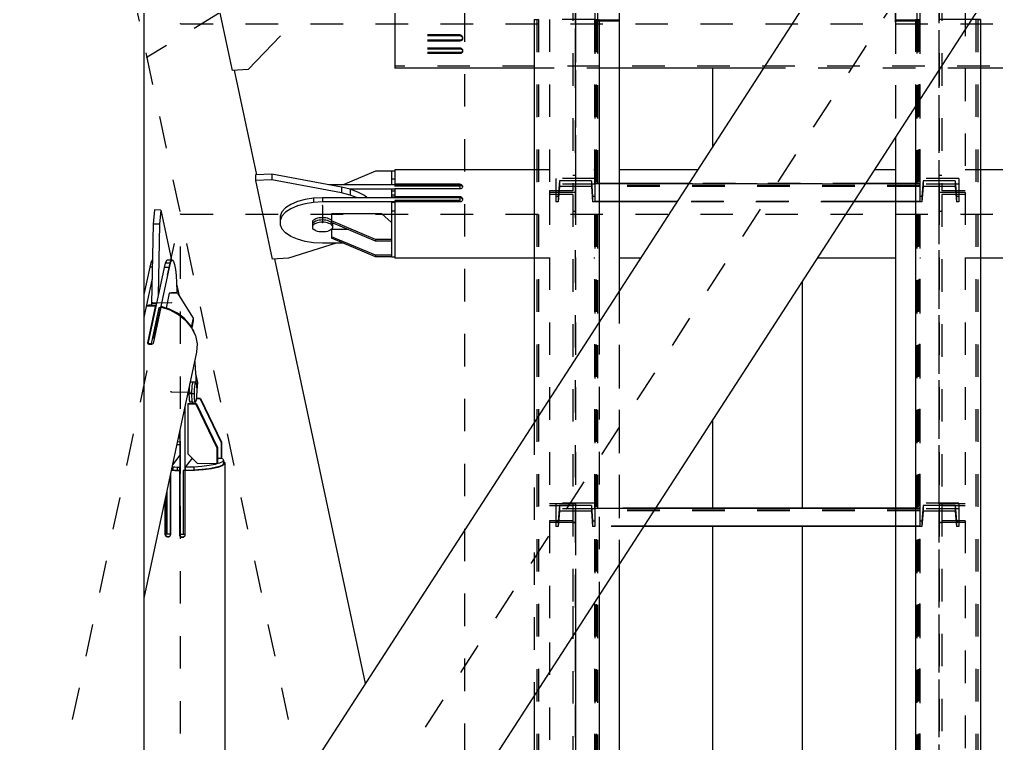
# Model space of a CAD drawing. Header units: millimetres. Extents: x 149919 to 150445, y 136651 to 136866.
# Drawn here: x 150260.593 to 150263.599, y 136703.645 to 136705.875 of the extents above; entities that cross this region are included whole.
import ezdxf

# ---------------------------------------------------------------- set-up
doc = ezdxf.new("R2010")
doc.units = ezdxf.units.MM
doc.header["$LTSCALE"] = 0.25
for name, pattern in [('CENTER', [50.8, 31.75, -6.35, 6.35, -6.35]), ('XKITLINE00', [0]), ('XKITLINE02', [4, 2, -2]), ('XKITLINE03', [6, 3, -1, 1, -1])]:
    doc.linetypes.add(name, pattern=pattern)

# ---------------------------------------------------------------- blocks, each defined once
blk = doc.blocks.new('çatıı')
at = {"color": 8, "linetype": 'CENTER'}
for p, q in [((12015, 4763.35), (12015, 6431.43)), ((12015, 5080.27), (11840, 5900.27)), ((11840, 5080.27), (12370, 5900.27)), ((12349.38, 5803.7), (11917.19, 5538.56)), ((11840, 5080.27), (11927.5, 5490.27)), ((11927.5, 4670.27), (11927.5, 5490.27)), ((11927.5, 5490.27), (12282.5, 5490.27)), ((11971.16, 5492.9), (11971.16, 5487.65)), ((11918.7, 5463.07), (11924.65, 5462.94)), ((11924.52, 5435.54), (11930.47, 5435.41))]:
    blk.add_line(p, q, dxfattribs=at)
at = {"color": 1, "linetype": 'XKITLINE03'}
for p, q in [((12049, 5537.38), (12049, 6234.33)), ((12055, 6234.33), (12055, 5549.66)), ((12147.48, 5549.66), (12147.48, 6234.33)), ((12049, 5614.55), (12049, 5496.92)), ((12160.98, 5496.92), (12160.98, 5614.55)), ((12049, 4289.12), (12049, 5553.53)), ((12160.98, 4289.11), (12160.98, 5553.53)), ((11927.5, 5548.87), (12282.5, 5548.87)), ((12054.98, 5549.66), (12055.01, 4280.28)), ((12154.98, 4280.28), (12154.98, 5549.66)), ((12055, 5499.49), (12055, 5501.19)), ((12055, 5499.67), (12154.98, 5499.67)), ((12154.98, 5501.19), (12154.98, 5499.49)), ((12049, 5496.92), (12049, 5401.04)), ((12160.98, 5401.04), (12160.98, 5496.92)), ((12055, 5399.5), (12055, 5401.2)), ((12154.98, 5401.2), (12154.98, 5399.5)), ((12055, 5399.68), (12154.98, 5399.68)), ((12049, 5395.23), (12049, 5296.94)), ((12160.98, 5296.94), (12160.98, 5395.23))]:
    blk.add_line(p, q, dxfattribs=at)
at = {"color": 116, "linetype": 'XKITLINE02', "true_color": 0x136734}
for p, q in [((12055, 6234.33), (12055, 5549.66)), ((12055.85, 6234.33), (12055.85, 5549.66)), ((12147.48, 6234.33), (12147.48, 5549.66)), ((12154.13, 6234.33), (12154.13, 5549.66)), ((12154.98, 6234.33), (12154.98, 5549.66)), ((12048.2, 5619.79), (12048.2, 5497.45)), ((12160.98, 5619.79), (12160.98, 5496.92)), ((12161.78, 5619.79), (12161.78, 5497.45)), ((12168.98, 5615.08), (12168.98, 5496.92)), ((12049, 5606.93), (12049, 5496.92)), ((11993.46, 5556.4), (11993.46, 5549.66)), ((11993.46, 5549.66), (11993.46, 5549.63)), ((11993.46, 5549.63), (11993.46, 5543.9)), ((12037.15, 5550.14), (12036.3, 5550.14)), ((12037.68, 5550.18), (12037.15, 5550.14)), ((12037.15, 5550.14), (12037.15, 4298.1)), ((12037.68, 5550.18), (12037.68, 4297.66)), ((12054.92, 5550.18), (12037.68, 5550.18)), ((12041, 5550.19), (12041, 5496.92)), ((12054.92, 5550.18), (12054.92, 4280.33)), ((12055.45, 5550.14), (12054.92, 5550.18)), ((12054.99, 5549.97), (12054.98, 5549.66)), ((12062.48, 5549.66), (12054.98, 5549.66)), ((12054.98, 5549.66), (12055.01, 4280.28)), ((12056.3, 5549.97), (12054.99, 5549.97)), ((12054.99, 5549.97), (12055.02, 4280.58)), ((12062.5, 5549.66), (12055, 5549.66)), ((12055.45, 5550.14), (12055.45, 4279.7)), ((12056.3, 5550.14), (12055.45, 5550.14)), ((12055.84, 5549.94), (12055.83, 5549.68)), ((12062.48, 5549.67), (12055.83, 5549.68)), ((12055.83, 5549.68), (12055.86, 4280.3)), ((12062.49, 5549.95), (12055.84, 5549.94)), ((12055.84, 5549.94), (12055.87, 4280.56)), ((12062.48, 5549.67), (12062.48, 5549.66)), ((12062.48, 5549.67), (12062.51, 4280.29)), ((12062.48, 5549.66), (12062.51, 4280.28)), ((12062.49, 5549.97), (12062.49, 5549.95)), ((12062.49, 5549.95), (12062.52, 4280.57)), ((12147.48, 5549.96), (12147.48, 4280.57)), ((12147.48, 5549.96), (12147.48, 5513.93)), ((12154.98, 5549.96), (12147.48, 5549.96)), ((12154.13, 5549.94), (12147.48, 5549.95)), ((12154.13, 5549.68), (12147.48, 5549.67)), ((12147.48, 5549.67), (12147.48, 4280.28)), ((12154.98, 5549.66), (12147.48, 5549.66)), ((12154.98, 5549.66), (12147.48, 5549.66)), ((12153.68, 5550.19), (12153.68, 4278.85)), ((12153.68, 5550.19), (12153.68, 5523.52)), ((12170.92, 5550.19), (12153.68, 5550.19)), ((12154.53, 5550.14), (12153.68, 5550.14)), ((12154.13, 5549.94), (12154.13, 4280.56)), ((12154.13, 5549.94), (12154.13, 5549.68)), ((12154.13, 5549.68), (12154.13, 4280.3)), ((12155.06, 5550.18), (12154.53, 5550.14)), ((12154.53, 5550.14), (12154.53, 4279.7)), ((12154.98, 5549.96), (12154.98, 4280.58)), ((12154.98, 5549.96), (12154.98, 5549.66)), ((12154.98, 5549.66), (12154.98, 4280.28)), ((12155.06, 5550.18), (12155.06, 4280.34)), ((12172.3, 5550.18), (12155.06, 5550.18)), ((12172.3, 5550.18), (12172.3, 4297.68)), ((12172.83, 5550.14), (12172.3, 5550.18)), ((12172.83, 5550.14), (12172.83, 4298.1)), ((12173.68, 5550.14), (12172.83, 5550.14)), ((12013.46, 5545.44), (11993.46, 5545.44)), ((12013.46, 5545.13), (11993.46, 5545.13)), ((12013.72, 5545.39), (12013.46, 5545.44)), ((12013.46, 5545.44), (12013.46, 5545.13)), ((12013.72, 5545.06), (12013.46, 5545.13)), ((12013.96, 5545.27), (12013.72, 5545.39)), ((12013.96, 5544.97), (12013.72, 5545.06)), ((12013.96, 5545.27), (12013.99, 5545.23)), ((12014.14, 5544.8), (12013.96, 5544.97)), ((12014.14, 5545.09), (12013.99, 5545.23)), ((12014.14, 5545.09), (12014.27, 5544.87)), ((12014.14, 5544.8), (12014.27, 5544.58)), ((12014.27, 5544.38), (12014.14, 5544.16)), ((12014.27, 5544.87), (12014.31, 5544.62)), ((12014.31, 5544.62), (12014.27, 5544.38)), ((12014.27, 5544.58), (12014.31, 5544.33)), ((12014.31, 5544.62), (12014.31, 5544.33)), ((11993.46, 5543.9), (11993.46, 5535.76)), ((12013.46, 5543.83), (11993.46, 5543.83)), ((12013.46, 5543.54), (11993.46, 5543.54)), ((12013.46, 5541.39), (11993.46, 5541.39)), ((12013.72, 5543.87), (12013.46, 5543.83)), ((12013.46, 5543.83), (12013.46, 5543.54)), ((12013.72, 5543.58), (12013.46, 5543.54)), ((12013.72, 5541.35), (12013.46, 5541.39)), ((12013.46, 5541.39), (12013.46, 5541.1)), ((12013.96, 5543.99), (12013.72, 5543.87)), ((12013.72, 5543.87), (12013.72, 5543.58)), ((12013.96, 5543.69), (12013.72, 5543.58)), ((12014.14, 5544.16), (12013.96, 5543.99)), ((12014.14, 5543.87), (12013.96, 5543.69)), ((12014.27, 5544.09), (12014.14, 5543.87)), ((12014.31, 5544.33), (12014.27, 5544.09)), ((12013.46, 5541.1), (11993.46, 5541.1)), ((12013.46, 5540.02), (11993.46, 5540.02)), ((12013.46, 5539.71), (11993.46, 5539.71)), ((12013.72, 5541.06), (12013.46, 5541.1)), ((12013.72, 5540.05), (12013.46, 5540.02)), ((12013.46, 5540.02), (12013.46, 5539.71)), ((12013.72, 5539.75), (12013.46, 5539.71)), ((12013.96, 5541.25), (12013.72, 5541.35)), ((12013.72, 5541.35), (12013.72, 5541.06)), ((12013.96, 5540.96), (12013.72, 5541.06)), ((12013.96, 5540.13), (12013.72, 5540.05)), ((12013.96, 5539.83), (12013.72, 5539.75)), ((12014.14, 5541.1), (12013.96, 5541.25)), ((12014.14, 5540.81), (12013.96, 5540.96)), ((12013.99, 5540.15), (12013.96, 5540.13)), ((12014.14, 5539.99), (12013.96, 5539.83)), ((12014.14, 5540.28), (12013.99, 5540.15)), ((12014.14, 5541.1), (12014.27, 5540.91)), ((12014.14, 5540.81), (12014.27, 5540.61)), ((12014.27, 5540.47), (12014.14, 5540.28)), ((12014.27, 5540.18), (12014.14, 5539.99)), ((12014.27, 5540.91), (12014.31, 5540.69)), ((12014.31, 5540.69), (12014.27, 5540.47)), ((12014.27, 5540.61), (12014.31, 5540.4)), ((12014.31, 5540.4), (12014.27, 5540.18)), ((12014.31, 5540.69), (12014.31, 5540.4)), ((12216.53, 5535.84), (11993.46, 5535.84)), ((11993.46, 5535.76), (11993.46, 5535.24)), ((12062.49, 5535.24), (12036.3, 5535.24)), ((12173.68, 5535.24), (12106.86, 5535.24)), ((12043, 5501.19), (12043, 5499.49)), ((12043, 5501.19), (12043, 5495.69)), ((12055, 5501.19), (12043, 5501.19)), ((12043, 5499.49), (12043, 5493.99)), ((12055, 5499.49), (12043, 5499.49)), ((12044.07, 5500.49), (12043.68, 5495.69)), ((12044.07, 5500.49), (12044.07, 5498.79)), ((12053.94, 5500.49), (12044.07, 5500.49)), ((12049, 5502.17), (12048.2, 5502.17)), ((12053.94, 5500.49), (12053.94, 5498.79)), ((12053.94, 5500.49), (12054.32, 5495.69)), ((12055, 5501.19), (12055, 5499.49)), ((12055, 5501.19), (12055, 5495.69)), ((12055, 5499.67), (12055, 5493.99)), ((12062.49, 5499.67), (12055, 5499.67)), ((12154.98, 5499.49), (12055, 5499.49)), ((12055, 5499.49), (12055, 5493.99)), ((12138.27, 5499.67), (12083.87, 5499.67)), ((12154.98, 5499.67), (12147.48, 5499.67)), ((12154.98, 5501.19), (12154.98, 5493.99)), ((12166.98, 5501.19), (12154.98, 5501.19)), ((12154.98, 5499.67), (12154.98, 5493.99)), ((12166.98, 5499.49), (12154.98, 5499.49)), ((12156.05, 5500.49), (12155.66, 5495.69)), ((12165.92, 5500.49), (12156.05, 5500.49)), ((12156.05, 5500.49), (12156.05, 5498.79)), ((12161.78, 5502.17), (12160.98, 5502.17)), ((12165.92, 5500.49), (12166.3, 5495.69)), ((12165.92, 5500.49), (12165.92, 5498.79)), ((12166.98, 5501.19), (12166.98, 5493.99)), ((12048.2, 5497.45), (12041, 5497.45)), ((12041, 5497.45), (12041, 5496.92)), ((12041, 5496.92), (12041, 5496.33)), ((12049, 5496.92), (12041, 5496.92)), ((12041, 5496.92), (12041, 5400.45)), ((12049, 5496.92), (12041, 5496.92)), ((12048.2, 5496.33), (12041, 5496.33)), ((12044.07, 5498.79), (12043.68, 5493.99)), ((12053.94, 5498.79), (12044.07, 5498.79)), ((12048.2, 5496.33), (12048.2, 5491.03)), ((12048.2, 5496.33), (12048.2, 5395.16)), ((12049, 5496.92), (12049, 5491.03)), ((12049, 5496.92), (12049, 5395.16)), ((12053.94, 5498.79), (12054.32, 5493.99)), ((12154.98, 5498.96), (12055, 5498.96)), ((12154.98, 5498.81), (12055, 5498.81)), ((12156.05, 5498.79), (12155.66, 5493.99)), ((12165.92, 5498.79), (12156.05, 5498.79)), ((12160.98, 5496.92), (12160.98, 5395.15)), ((12168.98, 5496.92), (12160.98, 5496.92)), ((12168.98, 5496.92), (12160.98, 5496.92)), ((12168.98, 5497.45), (12161.78, 5497.45)), ((12161.78, 5496.33), (12161.78, 5395.15)), ((12168.98, 5496.33), (12161.78, 5496.33)), ((12165.92, 5498.79), (12166.3, 5493.99)), ((12168.98, 5496.92), (12168.98, 5400.45)), ((12043, 5495.69), (12043, 5493.99)), ((12043.68, 5495.69), (12043, 5495.69)), ((12043.68, 5493.99), (12043, 5493.99)), ((12043.68, 5495.69), (12043.68, 5493.99)), ((12054.32, 5495.69), (12054.32, 5493.99)), ((12055, 5495.69), (12054.32, 5495.69)), ((12055, 5493.99), (12054.32, 5493.99)), ((12055, 5495.69), (12055, 5493.99)), ((12062.49, 5494.17), (12055, 5494.17)), ((12062.49, 5494.16), (12055, 5494.16)), ((12062.49, 5494), (12055, 5494)), ((12062.49, 5493.99), (12055, 5493.99)), ((12134.59, 5493.99), (12080.2, 5493.99)), ((12134.6, 5494), (12080.21, 5494)), ((12134.71, 5494.16), (12080.31, 5494.16)), ((12134.71, 5494.17), (12080.32, 5494.17)), ((12154.98, 5494.17), (12147.48, 5494.17)), ((12154.98, 5494.16), (12147.48, 5494.16)), ((12154.98, 5494), (12147.48, 5494)), ((12154.98, 5493.99), (12147.48, 5493.99)), ((12155.66, 5495.69), (12154.98, 5495.69)), ((12155.66, 5493.99), (12154.98, 5493.99)), ((12155.66, 5495.69), (12155.66, 5493.99)), ((12166.98, 5495.69), (12166.3, 5495.69)), ((12166.3, 5495.69), (12166.3, 5493.99)), ((12166.98, 5493.99), (12166.3, 5493.99)), ((12049, 5491.03), (12048.2, 5491.03)), ((12161.78, 5491.03), (12160.98, 5491.03)), ((12062.49, 5466.59), (12062.49, 5382.43)), ((12056.3, 5457.02), (12056.3, 5372.86)), ((12036.3, 5426.07), (12036.3, 5341.91)), ((12049, 5401.04), (12041, 5401.04)), ((12048.2, 5400.45), (12041, 5400.45)), ((12043, 5401.2), (12043, 5399.5)), ((12043, 5401.2), (12043, 5395.7)), ((12055, 5401.2), (12043, 5401.2)), ((12044.07, 5400.5), (12043.68, 5395.7)), ((12044.07, 5400.5), (12044.07, 5398.8)), ((12053.94, 5400.5), (12044.07, 5400.5)), ((12049, 5400.97), (12048.2, 5400.97)), ((12048.2, 5400.97), (12048.2, 5369.47)), ((12049, 5400.97), (12049, 5296.94)), ((12053.94, 5400.5), (12053.94, 5398.8)), ((12053.94, 5400.5), (12054.32, 5395.7)), ((12055, 5401.2), (12055, 5399.5)), ((12055, 5401.2), (12055, 5395.7)), ((12154.98, 5401.2), (12154.98, 5394)), ((12166.98, 5401.2), (12154.98, 5401.2)), ((12156.05, 5400.5), (12155.66, 5395.7)), ((12165.92, 5400.5), (12156.05, 5400.5)), ((12156.05, 5400.5), (12156.05, 5398.8)), ((12168.98, 5401.04), (12160.98, 5401.04)), ((12160.98, 5400.97), (12160.98, 5301.21)), ((12161.78, 5400.97), (12160.98, 5400.97)), ((12161.78, 5400.97), (12161.78, 5297.52)), ((12168.98, 5400.45), (12161.78, 5400.45)), ((12165.92, 5400.5), (12166.3, 5395.7)), ((12165.92, 5400.5), (12165.92, 5398.8)), ((12166.98, 5401.2), (12166.98, 5394)), ((12043, 5399.5), (12043, 5394)), ((12055, 5399.5), (12043, 5399.5)), ((12044.07, 5398.8), (12043.68, 5394)), ((12053.94, 5398.8), (12044.07, 5398.8)), ((12053.94, 5398.8), (12054.32, 5394)), ((12055, 5399.68), (12055, 5394)), ((12073.64, 5399.68), (12055, 5399.68)), ((12154.98, 5399.5), (12055, 5399.5)), ((12055, 5399.5), (12055, 5394)), ((12154.98, 5398.97), (12055, 5398.97)), ((12154.98, 5398.82), (12055, 5398.82)), ((12154.98, 5399.68), (12147.48, 5399.68)), ((12154.98, 5399.68), (12154.98, 5394)), ((12166.98, 5399.5), (12154.98, 5399.5)), ((12156.05, 5398.8), (12155.66, 5394)), ((12165.92, 5398.8), (12156.05, 5398.8)), ((12165.92, 5398.8), (12166.3, 5394)), ((12048.2, 5395.8), (12041, 5395.8)), ((12041, 5395.8), (12041, 5358.33)), ((12049, 5395.23), (12041, 5395.23)), ((12043, 5395.7), (12043, 5394)), ((12043.68, 5395.7), (12043, 5395.7)), ((12043.68, 5395.7), (12043.68, 5394)), ((12049, 5395.16), (12048.2, 5395.16)), ((12054.32, 5395.7), (12054.32, 5394)), ((12055, 5395.7), (12054.32, 5395.7)), ((12055, 5395.7), (12055, 5394)), ((12070.09, 5394.18), (12055, 5394.18)), ((12070.08, 5394.17), (12055, 5394.17)), ((12154.98, 5394.18), (12147.48, 5394.18)), ((12154.98, 5394.17), (12147.48, 5394.17)), ((12155.66, 5395.7), (12154.98, 5395.7)), ((12155.66, 5395.7), (12155.66, 5394)), ((12168.98, 5395.23), (12160.98, 5395.23)), ((12161.78, 5395.15), (12160.98, 5395.15)), ((12168.98, 5395.8), (12161.78, 5395.8)), ((12166.98, 5395.7), (12166.3, 5395.7)), ((12166.3, 5395.7), (12166.3, 5394)), ((12168.98, 5395.8), (12168.98, 5296.94)), ((12043.68, 5394), (12043, 5394)), ((12055, 5394), (12054.32, 5394)), ((12069.97, 5394.01), (12055, 5394.01)), ((12069.97, 5394), (12055, 5394)), ((12154.98, 5394.01), (12147.48, 5394.01)), ((12154.98, 5394), (12147.48, 5394)), ((12155.66, 5394), (12154.98, 5394)), ((12166.98, 5394), (12166.3, 5394)), ((12049, 5370.71), (12049, 5296.94)), ((12048.2, 5369.47), (12048.2, 5297.52)), ((12041, 5358.33), (12041, 5296.94))]:
    blk.add_line(p, q, dxfattribs=at)
at = {"color": 8, "linetype": 'XKITLINE00'}
for p, q in [((12223.93, 5716.37), (11947.78, 5289.11)), ((12262.38, 5691.7), (11986.23, 5264.45)), ((11916.2, 5629.8), (11916.2, 5284.49)), ((11936.11, 5568.34), (11943.33, 5534.54)), ((11958.29, 5545.21), (11948.3, 5534.79)), ((11948.3, 5534.79), (11943.33, 5534.54)), ((11943.98, 5534.57), (11950.86, 5502.33)), ((12091.2, 5535.24), (12091.2, 5511)), ((11955.55, 5502.57), (11950.58, 5502.32)), ((11950.58, 5502.32), (11950.58, 5500.57)), ((11977.04, 5498.53), (11955.55, 5502.57)), ((11955.55, 5502.57), (11955.55, 5500.82)), ((11987.46, 5503.44), (11977.53, 5499.26)), ((11992.46, 5503.44), (11987.46, 5503.44)), ((11993.46, 5503.52), (11992.46, 5503.52)), ((11992.46, 5503.52), (11992.46, 5502.39)), ((11992.46, 5502.39), (11992.46, 5499.26)), ((11993.46, 5503.9), (11993.46, 5499.26)), ((12041, 5503.9), (11993.46, 5503.9)), ((12054.99, 5503.9), (12054.72, 5503.9)), ((12086.6, 5503.9), (12062.49, 5503.9)), ((12147.48, 5503.9), (12141, 5503.9)), ((12155.27, 5503.9), (12154.98, 5503.9)), ((12216.53, 5503.9), (12168.98, 5503.9)), ((11955.55, 5500.82), (11950.58, 5500.57)), ((11950.58, 5500.57), (11955.73, 5476.42)), ((11977.04, 5496.78), (11955.55, 5500.82)), ((11993.46, 5501.04), (11992.46, 5501.04)), ((12013.46, 5499.43), (11993.46, 5499.43)), ((12013.72, 5499.39), (12013.46, 5499.43)), ((12013.46, 5499.43), (12013.46, 5499.13)), ((12013.96, 5499.31), (12013.72, 5499.39)), ((12014.14, 5499.15), (12013.96, 5499.31)), ((11993.46, 5499.26), (11973.16, 5499.26)), ((11979.71, 5497.89), (11977.04, 5498.53)), ((11977.04, 5498.53), (11977.04, 5496.78)), ((11979.71, 5496.14), (11977.04, 5496.78)), ((11993.46, 5497.95), (11979.46, 5497.95)), ((11982.09, 5497.02), (11979.71, 5497.89)), ((11979.71, 5497.89), (11979.71, 5496.14)), ((11984.11, 5495.95), (11982.09, 5497.02)), ((11992.46, 5497.89), (11992.46, 5496.71)), ((11993.46, 5497.89), (11992.46, 5497.89)), ((11993.46, 5497.31), (11992.46, 5497.31)), ((11992.46, 5496.71), (11992.46, 5495.32)), ((11993.46, 5499.26), (11993.46, 5498.86)), ((12013.46, 5499.13), (11993.46, 5499.13)), ((12013.46, 5498.86), (11993.46, 5498.86)), ((12013.46, 5498.05), (11993.46, 5498.05)), ((11993.46, 5498.05), (11993.46, 5496.9)), ((11993.46, 5496.9), (11993.46, 5495.32)), ((12013.72, 5499.1), (12013.46, 5499.13)), ((12013.46, 5499.13), (12013.46, 5498.05)), ((12013.72, 5498.08), (12013.46, 5498.05)), ((12013.96, 5499.01), (12013.72, 5499.1)), ((12013.96, 5498.18), (12013.72, 5498.08)), ((12013.99, 5498.99), (12013.96, 5499.01)), ((12014.14, 5498.34), (12013.96, 5498.18)), ((12014.14, 5498.86), (12013.99, 5498.99)), ((12014.14, 5499.15), (12014.27, 5498.96)), ((12014.14, 5498.86), (12014.27, 5498.67)), ((12014.27, 5498.53), (12014.14, 5498.34)), ((12014.27, 5498.96), (12014.31, 5498.75)), ((12014.31, 5498.75), (12014.27, 5498.53)), ((12014.27, 5498.67), (12014.28, 5498.6)), ((11963.46, 5494.11), (11961.42, 5493.22)), ((11965.83, 5494.77), (11963.46, 5494.11)), ((11965.83, 5493.46), (11963.46, 5492.8)), ((11968.43, 5495.18), (11965.83, 5494.77)), ((11968.43, 5493.87), (11965.83, 5493.46)), ((11971.16, 5495.32), (11968.43, 5495.18)), ((11968.43, 5495.18), (11968.43, 5493.87)), ((11971.16, 5494.01), (11968.43, 5493.87)), ((12013.46, 5495.32), (11971.16, 5495.32)), ((11971.16, 5495.32), (11971.16, 5494.01)), ((11993.46, 5494.01), (11971.16, 5494.01)), ((11981.94, 5495.32), (11979.71, 5496.14)), ((11984.92, 5495.32), (11984.11, 5495.95)), ((11993.46, 5496.08), (11992.46, 5496.08)), ((11993.46, 5495.45), (11992.46, 5495.45)), ((11992.46, 5493.82), (11992.46, 5488.43)), ((11993.46, 5493.82), (11992.46, 5493.82)), ((12013.46, 5495.6), (11993.46, 5495.6)), ((11993.46, 5495.45), (11993.46, 5495.32)), ((12013.46, 5494.41), (11993.46, 5494.41)), ((11993.46, 5494.41), (11993.46, 5494.01)), ((12013.46, 5494.01), (11993.46, 5494.01)), ((11993.46, 5494.01), (11993.46, 5476.65)), ((12013.46, 5495.6), (12013.46, 5495.32)), ((12013.72, 5495.56), (12013.46, 5495.6)), ((12013.46, 5495.32), (12013.46, 5494.01)), ((12013.72, 5495.27), (12013.46, 5495.31)), ((12013.72, 5494.08), (12013.46, 5494.01)), ((12013.72, 5495.56), (12013.72, 5495.27)), ((12013.96, 5495.45), (12013.72, 5495.56)), ((12013.96, 5495.16), (12013.72, 5495.27)), ((12013.96, 5494.17), (12013.72, 5494.08)), ((12014.14, 5495.28), (12013.96, 5495.45)), ((12014.14, 5494.98), (12013.96, 5495.16)), ((12014.14, 5494.35), (12013.96, 5494.17)), ((12014.14, 5495.28), (12014.27, 5495.05)), ((12014.14, 5494.98), (12014.27, 5494.76)), ((12014.27, 5494.57), (12014.14, 5494.35)), ((12014.27, 5495.05), (12014.31, 5494.81)), ((12014.31, 5494.81), (12014.27, 5494.57)), ((12014.27, 5494.76), (12014.28, 5494.67)), ((11919.47, 5491.56), (11919.06, 5487.19)), ((11921.45, 5491.52), (11919.47, 5491.56)), ((11921.45, 5491.52), (11921.04, 5487.14)), ((11921.45, 5491.52), (11924.72, 5476.04)), ((11958.7, 5490.93), (11958.13, 5489.63)), ((11959.81, 5492.14), (11958.7, 5490.93)), ((11959.81, 5490.83), (11958.7, 5489.62)), ((11961.42, 5493.22), (11959.81, 5492.14)), ((11961.42, 5491.91), (11959.81, 5490.83)), ((11963.46, 5492.8), (11961.42, 5491.91)), ((11989.46, 5490.32), (11973.96, 5490.32)), ((11973.96, 5490.32), (11973.96, 5487.65)), ((11992.46, 5487.7), (11989.46, 5490.32)), ((11993.46, 5491.14), (11992.46, 5491.14)), ((11958.13, 5489.63), (11958.13, 5486.99)), ((11958.7, 5489.62), (11958.13, 5488.32)), ((11968.1, 5487.91), (11968.06, 5487.65)), ((11968.06, 5487.65), (11968.06, 5486.95)), ((11968.24, 5488.17), (11968.1, 5487.91)), ((11968.24, 5487.47), (11968.1, 5487.21)), ((11968.24, 5487.47), (11968.1, 5487.21)), ((11968.47, 5488.4), (11968.24, 5488.17)), ((11968.47, 5487.7), (11968.24, 5487.47)), ((11968.47, 5487.7), (11968.24, 5487.47)), ((11968.78, 5488.62), (11968.47, 5488.4)), ((11968.78, 5487.92), (11968.47, 5487.7)), ((11968.78, 5487.92), (11968.47, 5487.7)), ((11969.16, 5488.8), (11968.78, 5488.62)), ((11969.16, 5488.11), (11968.78, 5487.92)), ((11969.16, 5488.11), (11968.78, 5487.92)), ((11969.16, 5487.41), (11968.78, 5487.22)), ((11969.61, 5488.96), (11969.16, 5488.8)), ((11969.61, 5488.26), (11969.16, 5488.11)), ((11969.61, 5488.26), (11969.16, 5488.11)), ((11969.61, 5487.56), (11969.16, 5487.41)), ((11970.1, 5489.07), (11969.61, 5488.96)), ((11970.1, 5488.37), (11969.61, 5488.26)), ((11970.1, 5488.37), (11969.61, 5488.26)), ((11970.1, 5487.67), (11969.61, 5487.56)), ((11970.62, 5489.13), (11970.1, 5489.07)), ((11970.62, 5488.43), (11970.1, 5488.37)), ((11970.62, 5488.43), (11970.1, 5488.37)), ((11970.62, 5487.74), (11970.1, 5487.67)), ((11971.16, 5489.16), (11970.62, 5489.13)), ((11971.16, 5488.46), (11970.62, 5488.43)), ((11971.16, 5488.46), (11970.62, 5488.43)), ((11971.16, 5487.76), (11970.62, 5487.74)), ((11971.7, 5489.13), (11971.16, 5489.16)), ((11971.16, 5489.16), (11971.16, 5488.46)), ((11971.16, 5488.46), (11971.16, 5487.76)), ((11971.7, 5488.43), (11971.16, 5488.46)), ((11971.7, 5488.43), (11971.16, 5488.46)), ((11971.7, 5487.74), (11971.16, 5487.76)), ((11972.22, 5489.07), (11971.7, 5489.13)), ((11972.22, 5488.37), (11971.7, 5488.43)), ((11972.22, 5488.37), (11971.7, 5488.43)), ((11972.22, 5487.67), (11971.7, 5487.74)), ((11972.71, 5488.96), (11972.22, 5489.07)), ((11972.71, 5488.26), (11972.22, 5488.37)), ((11972.71, 5488.26), (11972.22, 5488.37)), ((11972.71, 5487.56), (11972.22, 5487.67)), ((11973.15, 5488.8), (11972.71, 5488.96)), ((11973.15, 5488.11), (11972.71, 5488.26)), ((11973.15, 5488.11), (11972.71, 5488.26)), ((11973.15, 5487.41), (11972.71, 5487.56)), ((11973.53, 5488.62), (11973.15, 5488.8)), ((11973.53, 5487.92), (11973.15, 5488.11)), ((11973.53, 5487.92), (11973.15, 5488.11)), ((11973.53, 5487.22), (11973.15, 5487.41)), ((11973.84, 5488.4), (11973.53, 5488.62)), ((11973.84, 5487.7), (11973.53, 5487.92)), ((11973.84, 5487.7), (11973.53, 5487.92)), ((11973.84, 5488.4), (11973.96, 5488.28)), ((11973.84, 5487.7), (11974.07, 5487.47)), ((11973.84, 5487.7), (11974.07, 5487.47)), ((11987.46, 5482.45), (11973.96, 5488.14)), ((11987.46, 5481.97), (11973.96, 5487.65)), ((11974.07, 5487.47), (11974.21, 5487.21)), ((11974.07, 5487.47), (11974.21, 5487.21)), ((11974.26, 5487.52), (11974.26, 5486.95)), ((11992.46, 5488.43), (11992.46, 5482.47)), ((11919.06, 5487.19), (11918.59, 5462.76)), ((11921.04, 5487.14), (11919.06, 5487.19)), ((11921.04, 5487.14), (11920.62, 5465.21)), ((11958.13, 5486.99), (11958.7, 5485.69)), ((11958.7, 5485.69), (11959.81, 5484.47)), ((11961.42, 5483.4), (11959.81, 5484.47)), ((11968.1, 5487.21), (11968.06, 5486.95)), ((11968.1, 5487.21), (11968.06, 5486.95)), ((11968.06, 5486.95), (11968.06, 5486.25)), ((11968.1, 5486.51), (11968.06, 5486.25)), ((11968.06, 5486.25), (11968.1, 5485.99)), ((11968.24, 5486.77), (11968.1, 5486.51)), ((11968.1, 5485.99), (11968.24, 5485.74)), ((11968.47, 5487.01), (11968.24, 5486.77)), ((11968.24, 5485.74), (11968.47, 5485.5)), ((11968.78, 5487.22), (11968.47, 5487.01)), ((11968.78, 5485.29), (11968.47, 5485.5)), ((11969.16, 5485.1), (11968.78, 5485.29)), ((11969.61, 5484.95), (11969.16, 5485.1)), ((11970.1, 5484.84), (11969.61, 5484.95)), ((11970.62, 5484.77), (11970.1, 5484.84)), ((11971.16, 5484.75), (11970.62, 5484.77)), ((11971.7, 5484.77), (11971.16, 5484.75)), ((11972.22, 5484.84), (11971.7, 5484.77)), ((11972.71, 5484.95), (11972.22, 5484.84)), ((11973.15, 5485.1), (11972.71, 5484.95)), ((11973.53, 5485.29), (11973.15, 5485.1)), ((11973.84, 5487.01), (11973.53, 5487.22)), ((11973.84, 5485.5), (11973.53, 5485.29)), ((11973.84, 5487.01), (11974.07, 5486.77)), ((11974.07, 5485.74), (11973.84, 5485.5)), ((11979.14, 5485.47), (11973.96, 5485.47)), ((11973.96, 5485.47), (11973.96, 5482.8)), ((11974.07, 5486.77), (11974.21, 5486.51)), ((11974.21, 5485.99), (11974.07, 5485.74)), ((11974.21, 5487.21), (11974.26, 5486.95)), ((11974.21, 5487.21), (11974.26, 5486.95)), ((11974.21, 5486.51), (11974.26, 5486.25)), ((11974.26, 5486.25), (11974.21, 5485.99)), ((11974.26, 5486.95), (11974.26, 5486.25)), ((11975.36, 5481.29), (11960.7, 5476.67)), ((11963.46, 5482.51), (11961.42, 5483.4)), ((11965.83, 5481.84), (11963.46, 5482.51)), ((11968.43, 5481.43), (11965.83, 5481.84)), ((11971.16, 5481.29), (11968.43, 5481.43)), ((11977.53, 5481.29), (11971.16, 5481.29)), ((11987.46, 5477.6), (11973.96, 5483.28)), ((11987.46, 5477.11), (11973.96, 5482.8)), ((11992.46, 5482.45), (11987.46, 5482.45)), ((11987.46, 5482.45), (11987.46, 5481.97)), ((11992.46, 5481.97), (11987.46, 5481.97)), ((11992.46, 5482.47), (11992.46, 5482.45)), ((11992.46, 5482.45), (11992.46, 5482.43)), ((11992.46, 5482.43), (11992.46, 5477.14)), ((11918.34, 5475.23), (11918, 5473.95)), ((11918.69, 5475.98), (11918.34, 5475.23)), ((11918.83, 5475.22), (11918.34, 5475.23)), ((11918.84, 5476.06), (11918.69, 5475.98)), ((11923.16, 5475.88), (11922.8, 5475.13)), ((11923.51, 5476.06), (11923.16, 5475.88)), ((11925, 5476.03), (11923.51, 5476.06)), ((11924.64, 5475.85), (11924.29, 5475.1)), ((11925, 5476.03), (11924.64, 5475.85)), ((11925, 5476.03), (11925.34, 5475.64)), ((11925.34, 5475.64), (11925.65, 5474.7)), ((11960.7, 5476.67), (11955.73, 5476.42)), ((11956.39, 5476.46), (11984.31, 5345.63)), ((11992.46, 5477.6), (11987.46, 5477.6)), ((11987.46, 5477.6), (11987.46, 5477.11)), ((11992.46, 5477.11), (11987.46, 5477.11)), ((11992.46, 5477.14), (11992.46, 5477.11)), ((11992.46, 5477.11), (11992.46, 5477.03)), ((11993.46, 5477.03), (11992.46, 5477.03)), ((12041, 5476.65), (11993.46, 5476.65)), ((12054.99, 5476.65), (12054.72, 5476.65)), ((12068.99, 5476.65), (12062.49, 5476.65)), ((12147.48, 5476.65), (12123.39, 5476.65)), ((12155.27, 5476.65), (12154.98, 5476.65)), ((12216.53, 5476.65), (12168.98, 5476.65)), ((11918, 5473.95), (11916.2, 5465.5)), ((11922.46, 5473.86), (11917.44, 5450.33)), ((11918.8, 5473.94), (11918, 5473.95)), ((11923.95, 5473.82), (11921.3, 5461.41)), ((11922.8, 5475.13), (11922.46, 5473.86)), ((11923.95, 5473.82), (11922.46, 5473.86)), ((11924.29, 5475.1), (11922.8, 5475.13)), ((11924.29, 5475.1), (11923.95, 5473.82)), ((11925.65, 5474.7), (11925.91, 5473.24)), ((11925.91, 5473.24), (11926.12, 5471.33)), ((11918.73, 5470.39), (11916.91, 5461.83)), ((11926.12, 5471.33), (11926.27, 5469.06)), ((12118.8, 5469.55), (12118.8, 5399.68)), ((11926.27, 5469.06), (11926.35, 5466.51)), ((11926.28, 5468.65), (11927.05, 5465.04)), ((11926.35, 5466.51), (11926.35, 5465.99)), ((11916.33, 5466.12), (11916.2, 5466.12)), ((11924.02, 5465.95), (11923.03, 5461.32)), ((11926.5, 5465.9), (11924.02, 5465.95)), ((11924.69, 5466.03), (11924.62, 5465.95)), ((11924.62, 5465.95), (11924.62, 5465.94)), ((11925.48, 5466.02), (11924.69, 5466.03)), ((11924.76, 5466.02), (11924.69, 5466.03)), ((11925.48, 5466.02), (11925.41, 5465.93)), ((11925.48, 5466.02), (11925.41, 5465.93)), ((11925.41, 5465.93), (11925.41, 5465.92)), ((11925.41, 5465.93), (11925.41, 5465.92)), ((11926.28, 5466), (11925.48, 5466.02)), ((11925.55, 5466.01), (11925.48, 5466.02)), ((11925.55, 5466.01), (11925.48, 5466.02)), ((11926.21, 5465.92), (11926.2, 5465.9)), ((11926.28, 5466), (11926.21, 5465.92)), ((11926.35, 5465.99), (11926.28, 5466)), ((11926.35, 5465.99), (11926.4, 5465.9)), ((11926.5, 5465.9), (11931.34, 5458.24)), ((11916.92, 5461.83), (11916.2, 5458.45)), ((11918.3, 5461.93), (11916.92, 5461.83)), ((11917.05, 5462.13), (11916.99, 5461.84)), ((11917.74, 5462.16), (11917.05, 5462.13)), ((11919.69, 5461.77), (11917.32, 5450.64)), ((11919.73, 5461.27), (11917.4, 5450.38)), ((11917.74, 5462.16), (11917.69, 5461.89)), ((11918.44, 5462.16), (11917.74, 5462.16)), ((11919.69, 5461.77), (11918.3, 5461.93)), ((11919.13, 5462.13), (11918.44, 5462.16)), ((11920.85, 5461.42), (11918.48, 5450.29)), ((11918.59, 5462.76), (11918.58, 5462.15)), ((11920.09, 5462.72), (11918.59, 5462.76)), ((11921.39, 5461.56), (11919.01, 5450.43)), ((11919.13, 5462.13), (11919.07, 5461.84)), ((11919.83, 5462.07), (11919.13, 5462.13)), ((11919.69, 5461.77), (11919.73, 5461.27)), ((11919.83, 5462.07), (11919.71, 5461.51)), ((11919.71, 5461.51), (11919.74, 5461.09)), ((11919.83, 5462.07), (11919.86, 5461.64)), ((11921.3, 5461.41), (11920.85, 5461.42)), ((11921.31, 5461.2), (11920.85, 5461.42)), ((11921.3, 5461.41), (11921.31, 5461.21)), ((11924.24, 5460.68), (11921.39, 5461.56)), ((11921.53, 5461.78), (11921.48, 5461.54)), ((11924.12, 5460.98), (11921.53, 5461.78)), ((11924.12, 5460.98), (11924.07, 5460.74)), ((11926.5, 5459.76), (11924.12, 5460.98)), ((11926.89, 5459.27), (11924.24, 5460.68)), ((11928.57, 5458.18), (11926.5, 5459.76)), ((11929.15, 5457.43), (11926.89, 5459.27)), ((11928.57, 5458.18), (11930.24, 5456.31)), ((11929.15, 5457.43), (11930.9, 5455.25)), ((11931.34, 5458.24), (11930.75, 5455.46)), ((11931.4, 5457.41), (11930.93, 5455.2)), ((11931.34, 5458.24), (11931.4, 5457.41)), ((11930.24, 5456.31), (11930.72, 5455.47)), ((11930.9, 5455.25), (11932.06, 5452.83)), ((11931.15, 5454.74), (11931.45, 5454.21)), ((11931.45, 5454.21), (11931.55, 5453.9)), ((11917.6, 5451.3), (11917.61, 5451.11)), ((11932.06, 5452.83), (11932.56, 5450.3)), ((11917.32, 5450.64), (11917.33, 5450.49)), ((11917.33, 5450.49), (11917.42, 5450.34)), ((11917.59, 5450.22), (11917.42, 5450.34)), ((11918.48, 5450.29), (11917.46, 5450.31)), ((11917.81, 5450.12), (11917.59, 5450.22)), ((11918.06, 5450.07), (11917.81, 5450.12)), ((11918.33, 5450.06), (11918.06, 5450.07)), ((11918.58, 5450.1), (11918.33, 5450.06)), ((11918.74, 5450.16), (11918.48, 5450.29)), ((11918.79, 5450.19), (11918.58, 5450.1)), ((11918.92, 5450.31), (11918.79, 5450.19)), ((11919.01, 5450.43), (11918.92, 5450.31)), ((11932.56, 5450.3), (11932.38, 5447.78)), ((11932.38, 5447.78), (11916.2, 5371.93)), ((11931.81, 5445.07), (11931.85, 5444.76)), ((11931.85, 5444.76), (11932.03, 5442.65)), ((11932.03, 5442.65), (11932.14, 5440.22)), ((11932.1, 5441.14), (11932.67, 5438.41)), ((11932.14, 5440.22), (11932.16, 5438.44)), ((11930.12, 5436.49), (11930.09, 5435.97)), ((11930.16, 5436.98), (11930.12, 5436.49)), ((11930.21, 5437.42), (11930.16, 5436.98)), ((11930.27, 5437.8), (11930.21, 5437.42)), ((11930.33, 5438.1), (11930.27, 5437.8)), ((11930.4, 5438.33), (11930.33, 5438.1)), ((11930.47, 5438.46), (11930.4, 5438.33)), ((11930.54, 5438.51), (11930.47, 5438.46)), ((11931.26, 5438.45), (11930.47, 5438.46)), ((11931.33, 5438.49), (11930.54, 5438.51)), ((11930.91, 5436.47), (11930.88, 5435.95)), ((11930.91, 5436.47), (11930.88, 5435.95)), ((11930.95, 5436.96), (11930.91, 5436.47)), ((11930.95, 5436.96), (11930.91, 5436.47)), ((11931, 5437.4), (11930.95, 5436.96)), ((11931, 5437.4), (11930.95, 5436.96)), ((11931.06, 5437.78), (11931, 5437.4)), ((11931.06, 5437.78), (11931, 5437.4)), ((11931.12, 5438.09), (11931.06, 5437.78)), ((11931.12, 5438.09), (11931.06, 5437.78)), ((11931.19, 5438.31), (11931.12, 5438.09)), ((11931.19, 5438.31), (11931.12, 5438.09)), ((11931.26, 5438.45), (11931.19, 5438.31)), ((11931.26, 5438.45), (11931.19, 5438.31)), ((11931.33, 5438.49), (11931.26, 5438.45)), ((11931.33, 5438.49), (11931.26, 5438.45)), ((11932.06, 5438.43), (11931.26, 5438.45)), ((11932.13, 5438.47), (11931.33, 5438.49)), ((11931.71, 5436.45), (11931.68, 5435.93)), ((11931.75, 5436.94), (11931.71, 5436.45)), ((11931.8, 5437.38), (11931.75, 5436.94)), ((11931.85, 5437.76), (11931.8, 5437.38)), ((11931.92, 5438.07), (11931.85, 5437.76)), ((11931.99, 5438.29), (11931.92, 5438.07)), ((11932.06, 5438.43), (11931.99, 5438.29)), ((11932.13, 5438.47), (11932.06, 5438.43)), ((11932.19, 5438.42), (11932.13, 5438.47)), ((11932.19, 5438.42), (11932.26, 5438.28)), ((11932.26, 5438.28), (11932.32, 5438.04)), ((11932.32, 5438.04), (11932.37, 5437.73)), ((11932.37, 5437.73), (11932.41, 5437.35)), ((11932.41, 5437.35), (11932.44, 5436.9)), ((11932.44, 5436.9), (11932.45, 5436.41)), ((11932.45, 5436.41), (11932.46, 5435.89)), ((11932.67, 5438.41), (11932.46, 5436.07)), ((11930.09, 5435.97), (11930.07, 5435.43)), ((11930.07, 5435.43), (11930.07, 5434.89)), ((11930.86, 5434.87), (11930.07, 5434.89)), ((11930.07, 5434.89), (11930.07, 5434.37)), ((11930.07, 5434.37), (11930.09, 5433.88)), ((11930.09, 5433.88), (11930.12, 5433.43)), ((11930.12, 5433.43), (11930.16, 5433.05)), ((11930.87, 5435.41), (11930.86, 5434.87)), ((11930.87, 5435.41), (11930.86, 5434.87)), ((11931.65, 5434.86), (11930.86, 5434.87)), ((11930.86, 5434.87), (11930.87, 5434.35)), ((11930.86, 5434.87), (11930.87, 5434.35)), ((11930.88, 5435.95), (11930.87, 5435.41)), ((11930.88, 5435.95), (11930.87, 5435.41)), ((11930.87, 5434.35), (11930.88, 5433.86)), ((11930.87, 5434.35), (11930.88, 5433.86)), ((11930.88, 5433.86), (11930.91, 5433.42)), ((11930.88, 5433.86), (11930.91, 5433.42)), ((11930.91, 5433.42), (11930.95, 5433.03)), ((11930.91, 5433.42), (11930.95, 5433.03)), ((11931.66, 5435.4), (11931.65, 5434.86)), ((11931.65, 5434.86), (11931.66, 5434.33)), ((11931.68, 5435.93), (11931.66, 5435.4)), ((11931.66, 5434.33), (11931.68, 5433.84)), ((11931.68, 5433.84), (11931.71, 5433.4)), ((11931.71, 5433.4), (11931.75, 5433.01)), ((11932.32, 5433.36), (11932.26, 5432.98)), ((11932.37, 5433.8), (11932.32, 5433.36)), ((11933.53, 5433.34), (11932.32, 5433.37)), ((11933.66, 5433.51), (11932.34, 5433.53)), ((11932.41, 5434.29), (11932.37, 5433.8)), ((11932.44, 5434.81), (11932.41, 5434.29)), ((11932.45, 5435.35), (11932.44, 5434.81)), ((11932.46, 5435.89), (11932.45, 5435.35)), ((11933.66, 5433.51), (11933.53, 5433.34)), ((11933.53, 5433.34), (11939.98, 5419.89)), ((11933.66, 5433.51), (11940.11, 5420.05)), ((11928.76, 5430.82), (11928.76, 5411.25)), ((11929.88, 5431.9), (11929.75, 5431.73)), ((11929.75, 5431.73), (11929.75, 5416.45)), ((11932.23, 5431.68), (11929.75, 5431.73)), ((11932.36, 5431.84), (11929.88, 5431.9)), ((11930.16, 5433.05), (11930.21, 5432.73)), ((11930.21, 5432.73), (11930.27, 5432.5)), ((11930.27, 5432.5), (11930.33, 5432.36)), ((11930.4, 5432.31), (11930.33, 5432.36)), ((11931.19, 5432.29), (11930.4, 5432.31)), ((11930.95, 5433.03), (11931, 5432.72)), ((11930.95, 5433.03), (11931, 5432.72)), ((11931, 5432.72), (11931.06, 5432.49)), ((11931, 5432.72), (11931.06, 5432.49)), ((11931.06, 5432.49), (11931.12, 5432.34)), ((11931.06, 5432.49), (11931.12, 5432.34)), ((11931.06, 5432.29), (11931.06, 5431.87)), ((11931.19, 5432.29), (11931.12, 5432.34)), ((11931.19, 5432.29), (11931.12, 5432.34)), ((11931.99, 5432.27), (11931.19, 5432.29)), ((11931.75, 5433.01), (11931.8, 5432.7)), ((11931.8, 5432.7), (11931.85, 5432.47)), ((11931.85, 5432.47), (11931.92, 5432.32)), ((11931.99, 5432.27), (11931.92, 5432.32)), ((11932.06, 5432.32), (11931.99, 5432.27)), ((11932.13, 5432.45), (11932.06, 5432.32)), ((11932.19, 5432.68), (11932.13, 5432.45)), ((11932.26, 5432.98), (11932.19, 5432.68)), ((11932.36, 5431.84), (11932.23, 5431.68)), ((11932.23, 5431.68), (11938.68, 5418.23)), ((11932.36, 5431.84), (11938.81, 5418.39)), ((12091.2, 5426.84), (12091.2, 5399.68)), ((11927.17, 5421.21), (11926.72, 5421.22)), ((11926.94, 5422.29), (11927.17, 5421.21)), ((11927.17, 5421.21), (11927.28, 5420.81)), ((11927.28, 5423.85), (11927.28, 5391.56)), ((11927.28, 5419.17), (11926.28, 5419.19)), ((11927.28, 5420.06), (11926.47, 5420.08)), ((11938.81, 5418.39), (11938.68, 5418.23)), ((11938.68, 5418.23), (11938.68, 5413.3)), ((11938.81, 5418.39), (11938.81, 5413.46)), ((11940.11, 5420.05), (11939.98, 5419.89)), ((11939.98, 5419.89), (11939.98, 5414.96)), ((11940.11, 5420.05), (11940.11, 5415.13)), ((11927.28, 5415.99), (11924.97, 5413.06)), ((11931.1, 5415.08), (11928.89, 5412.27)), ((11929.75, 5416.45), (11932.73, 5413.43)), ((11940.11, 5415.13), (11939.98, 5414.96)), ((11940.54, 5414.86), (11940.1, 5415.12)), ((11925.08, 5412.29), (11924.81, 5412.3)), ((11925.77, 5412.27), (11925.08, 5412.29)), ((11925.08, 5412.29), (11925.08, 5411.31)), ((11926.47, 5412.26), (11925.77, 5412.27)), ((11927.17, 5412.25), (11926.47, 5412.26)), ((11926.47, 5412.26), (11926.47, 5411.27)), ((11927.28, 5412.39), (11927.17, 5412.25)), ((11927.17, 5412.25), (11927.17, 5411.27)), ((11931.55, 5412.36), (11928.89, 5412.27)), ((11928.89, 5412.27), (11928.89, 5411.28)), ((11934.03, 5412.54), (11931.55, 5412.36)), ((11931.55, 5412.36), (11931.55, 5411.37)), ((11938.68, 5413.3), (11932.73, 5413.43)), ((11936.25, 5412.81), (11934.03, 5412.54)), ((11938.09, 5413.14), (11936.25, 5412.81)), ((11938.09, 5412.16), (11936.25, 5411.82)), ((11938.92, 5412.24), (11936.97, 5411.84)), ((11938.66, 5413.3), (11938.09, 5413.14)), ((11939.49, 5412.54), (11938.09, 5412.16)), ((11939.49, 5413.53), (11938.68, 5413.31)), ((11938.81, 5413.46), (11938.68, 5413.3)), ((11939.98, 5414.96), (11938.81, 5414.98)), ((11940.29, 5412.69), (11938.92, 5412.24)), ((11940.39, 5413.96), (11939.49, 5413.53)), ((11940.39, 5412.97), (11939.49, 5412.54)), ((11941.03, 5413.19), (11940.29, 5412.69)), ((11940.74, 5414.41), (11940.39, 5413.96)), ((11940.74, 5413.43), (11940.39, 5412.97)), ((11940.54, 5414.86), (11940.74, 5414.41)), ((11940.74, 5414.41), (11940.74, 5413.43)), ((11941.09, 5413.7), (11940.74, 5413.98)), ((11941.09, 5413.7), (11941.03, 5413.19)), ((11941.09, 5413.7), (11941.09, 5280.41)), ((11924.3, 5409.91), (11924.3, 5391.63)), ((11924.35, 5410.13), (11924.35, 5391.56)), ((11925.72, 5411.22), (11924.59, 5411.27)), ((11925.08, 5411.31), (11924.6, 5411.32)), ((11925.77, 5411.29), (11925.08, 5411.31)), ((11927.13, 5411.22), (11925.72, 5411.22)), ((11926.47, 5411.27), (11925.77, 5411.29)), ((11927.17, 5411.27), (11926.47, 5411.27)), ((11927.2, 5411.32), (11927.13, 5411.22)), ((11927.13, 5411.22), (11927.13, 5391.5)), ((11927.28, 5411.41), (11927.17, 5411.27)), ((11927.2, 5411.32), (11927.2, 5391.6)), ((11928.76, 5411.25), (11928.31, 5411.26)), ((11928.31, 5411.26), (11928.31, 5391.54)), ((11928.8, 5411.29), (11928.76, 5411.25)), ((11928.8, 5411.29), (11928.8, 5391.57)), ((11931.77, 5411.32), (11928.84, 5411.21)), ((11928.89, 5411.28), (11928.84, 5411.21)), ((11928.84, 5411.21), (11928.84, 5391.5)), ((11931.55, 5411.37), (11928.89, 5411.28)), ((11934.03, 5411.56), (11931.55, 5411.37)), ((11934.54, 5411.53), (11931.77, 5411.32)), ((11936.25, 5411.82), (11934.03, 5411.56)), ((11936.97, 5411.84), (11934.54, 5411.53)), ((11922.85, 5403.1), (11922.85, 5391.7)), ((11923.26, 5405.04), (11923.26, 5391.65)), ((11922.69, 5402.36), (11922.69, 5391.63)), ((11922.77, 5402.75), (11922.77, 5391.74)), ((11927.28, 5395.42), (11927.2, 5395.33)), ((11927.27, 5395.25), (11927.2, 5395.24)), ((11927.28, 5395.19), (11927.2, 5395.15)), ((11922.77, 5391.74), (11922.69, 5391.63)), ((11922.69, 5391.63), (11922.75, 5391.37)), ((11922.75, 5391.37), (11922.85, 5391.13)), ((11922.77, 5391.74), (11922.81, 5391.47)), ((11922.81, 5391.47), (11922.93, 5391.23)), ((11923.26, 5391.65), (11922.85, 5391.7)), ((11922.87, 5391.11), (11923.03, 5390.94)), ((11922.93, 5391.23), (11922.96, 5391.19)), ((11922.96, 5391.19), (11923.11, 5391.04)), ((11923.34, 5390.91), (11923.11, 5391.04)), ((11924.3, 5391.63), (11923.26, 5391.65)), ((11924.19, 5391.07), (11924.01, 5390.9)), ((11924.22, 5391.12), (11924.09, 5391)), ((11924.31, 5391.3), (11924.19, 5391.07)), ((11924.35, 5391.69), (11924.3, 5391.63)), ((11924.35, 5391.56), (11924.31, 5391.3)), ((11927.2, 5391.6), (11927.13, 5391.5)), ((11927.13, 5391.5), (11927.17, 5391.24)), ((11927.25, 5391.34), (11927.17, 5391.24)), ((11927.17, 5391.24), (11927.29, 5391.01)), ((11927.2, 5391.6), (11927.25, 5391.34)), ((11927.25, 5391.34), (11927.37, 5391.11)), ((11928.31, 5391.54), (11927.28, 5391.56)), ((11927.56, 5390.92), (11927.37, 5391.11)), ((11928.8, 5391.57), (11928.31, 5391.54)), ((11928.69, 5391.04), (11928.56, 5390.92)), ((11928.77, 5391.23), (11928.67, 5391)), ((11928.84, 5391.5), (11928.77, 5391.23)), ((11928.84, 5391.62), (11928.8, 5391.57)), ((12091.2, 5394), (12091.2, 5299.69)), ((12118.8, 5394), (12118.8, 5299.69)), ((11923.26, 5390.81), (11923.03, 5390.94)), ((11923.52, 5390.76), (11923.26, 5390.81)), ((11923.6, 5390.86), (11923.34, 5390.91)), ((11923.78, 5390.79), (11923.52, 5390.76)), ((11923.85, 5390.89), (11923.6, 5390.86)), ((11924.01, 5390.9), (11923.78, 5390.79)), ((11924.09, 5391), (11923.85, 5390.89)), ((11927.48, 5390.82), (11927.29, 5391.01)), ((11927.72, 5390.7), (11927.48, 5390.82)), ((11927.79, 5390.8), (11927.56, 5390.92)), ((11927.98, 5390.66), (11927.72, 5390.7)), ((11928.06, 5390.76), (11927.79, 5390.8)), ((11928.25, 5390.7), (11927.98, 5390.66)), ((11928.32, 5390.8), (11928.06, 5390.76)), ((11928.48, 5390.82), (11928.25, 5390.7)), ((11928.56, 5390.92), (11928.32, 5390.8)), ((11928.67, 5391), (11928.48, 5390.82))]:
    blk.add_line(p, q, dxfattribs=at)
at = {"color": 7, "linetype": 'XKITLINE00'}
for p, q in [((12062.5, 5611.72), (12062.5, 5549.66)), ((11993.46, 5552.61), (11993.46, 5549.66)), ((11993.46, 5549.66), (11993.46, 5535.24)), ((12036.3, 5550.19), (12036.3, 5426.07)), ((12056.3, 5550.19), (12056.3, 5457.02)), ((12062.49, 5549.97), (12056.3, 5549.97)), ((12062.5, 5549.66), (12056.3, 5549.66)), ((12062.49, 5549.97), (12062.49, 5466.59)), ((12173.68, 5550.19), (12170.92, 5550.19)), ((12173.68, 5550.19), (12173.68, 5103.12)), ((12036.3, 5535.24), (11993.46, 5535.24)), ((12106.86, 5535.24), (12062.49, 5535.24)), ((12216.53, 5535.24), (12173.68, 5535.24)), ((12153.68, 5523.52), (12153.68, 5103.12)), ((12147.48, 5513.93), (12147.48, 5103.12)), ((12083.87, 5499.67), (12062.49, 5499.67)), ((12147.48, 5499.67), (12138.27, 5499.67)), ((12080.32, 5494.17), (12062.49, 5494.17)), ((12080.31, 5494.16), (12062.49, 5494.16)), ((12080.21, 5494), (12062.49, 5494)), ((12080.2, 5493.99), (12062.49, 5493.99)), ((12147.48, 5493.99), (12134.59, 5493.99)), ((12147.48, 5494), (12134.6, 5494)), ((12147.48, 5494.17), (12134.71, 5494.17)), ((12147.48, 5494.16), (12134.71, 5494.16)), ((12147.48, 5399.68), (12073.64, 5399.68)), ((12147.48, 5394.17), (12070.08, 5394.17)), ((12147.48, 5394.18), (12070.09, 5394.18)), ((12147.48, 5394.01), (12069.97, 5394.01)), ((12147.48, 5394), (12069.97, 5394)), ((12062.49, 5382.43), (12062.5, 5103.12)), ((12056.3, 5372.86), (12056.3, 5103.12)), ((12036.3, 5341.91), (12036.3, 5103.12))]:
    blk.add_line(p, q, dxfattribs=at)
at = {"color": 1, "linetype": 'XKITLINE00'}
for centre in [(11927.5, 5548.87), (12054.98, 5549.66), (12055, 5549.66), (12147.48, 5549.66), (12154.98, 5549.66), (12049, 5537.38), (12055, 5501.19), (12055, 5499.67), (12055, 5499.49), (12154.98, 5501.19), (12154.98, 5499.67), (12154.98, 5499.49), (12049, 5496.92), (12049, 5496.92), (12160.98, 5496.92), (12160.98, 5496.92), (12049, 5401.04), (12055, 5401.2), (12154.98, 5401.2), (12160.98, 5401.04), (12055, 5399.68), (12055, 5399.5), (12154.98, 5399.68), (12154.98, 5399.5), (12049, 5395.23), (12160.98, 5395.23)]:
    blk.add_circle(centre, 0.05, dxfattribs=at)
at = {"color": 8, "linetype": 'XKITLINE00'}
for centre in [(11917.19, 5538.56), (11927.5, 5490.27), (11927.5, 5490.27), (11927.5, 5490.27), (11971.16, 5492.9), (11971.16, 5487.65), (11918.7, 5463.07), (11924.65, 5462.94), (11924.52, 5435.54), (11930.47, 5435.41)]:
    blk.add_circle(centre, 0.05, dxfattribs=at)

msp = doc.modelspace()

# ---------------------------------------------------------------- block references
at = {"xscale": 0.009999943142843078, "yscale": 0.009999943142843078, "zscale": 0.009999943142843078}
msp.add_blockref('çatıı', (150141.8141, 136650.3731), dxfattribs=at)

doc.saveas('drawing.dxf')
